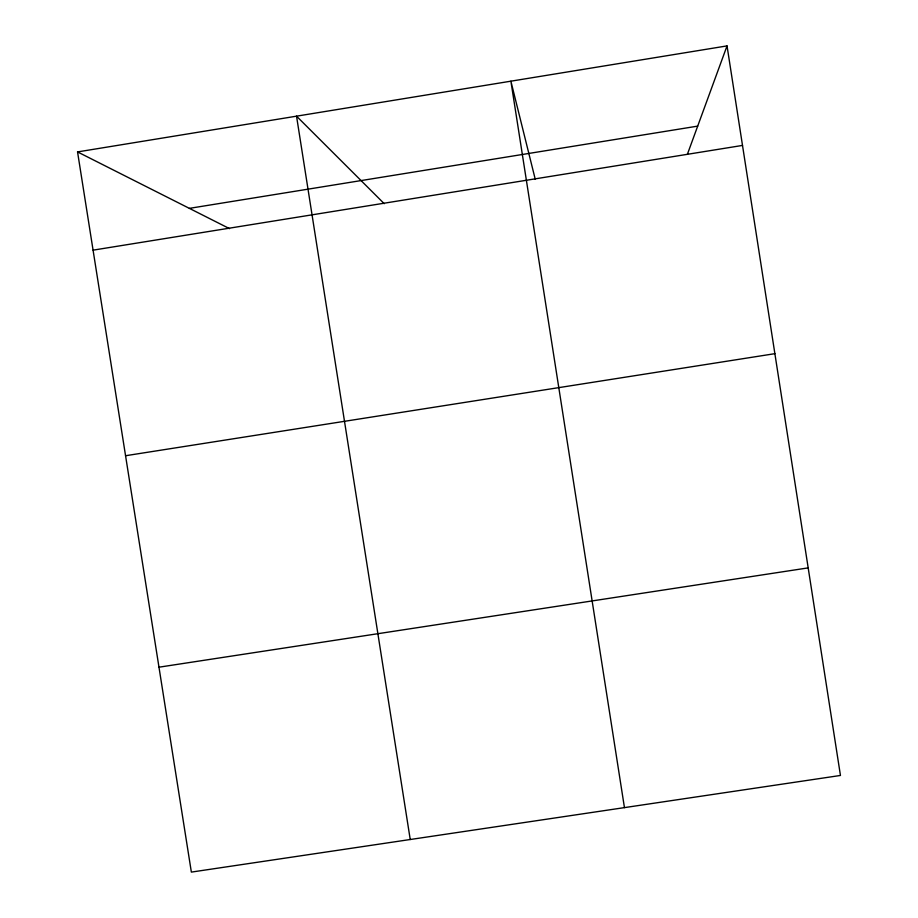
<?xml version="1.0" encoding="UTF-8"?>
<svg xmlns="http://www.w3.org/2000/svg" width="918" height="918" viewBox="0 0 918 918"><rect width="100%" height="100%" fill="white"/><g stroke="black" fill="none" stroke-linecap="round" stroke-linejoin="round"><path stroke-width="1.38" d="M687.433 154.167L727.033 45.9L77.548 151.918L191.357 872.1L840.452 775.458L727.033 45.9M189.36 208.363L697.691 126.122M93.074 250.155L742.501 145.423M125.559 455.73L774.884 353.671M158.975 667.191L808.184 567.886M77.548 151.918L229.534 228.639M384.229 203.693L296.537 116.173L410.231 839.511M535.263 179.331L510.89 81.186L624.447 807.622"/></g></svg>
